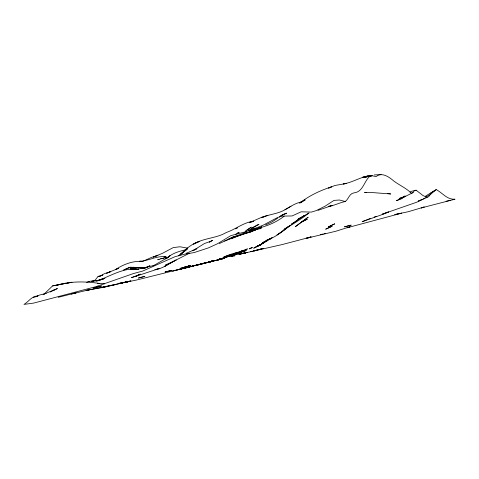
<?xml version="1.0" encoding="UTF-8"?>
<svg xmlns="http://www.w3.org/2000/svg" width="479" height="479" viewBox="0 0 479 479"><rect width="100%" height="100%" fill="white"/><g stroke="black" fill="none" stroke-linecap="round" stroke-linejoin="round"><path stroke-width="0.72" d="M246.733 249.02L247.487 248.858L245.458 250.385L229.345 256.463L228.112 256.469L224.088 258.109L224.184 256.918C231.171 253.403 238.883 252.571 245.99 249.385M394.636 214.58L408.258 211.724L424.19 207L421.179 207.964L455.05 199.198C447.129 199.881 442.452 192.815 436.177 189.588C433.752 192.007 430.579 193.696 428.693 196.641L416.652 202.246L382.158 214.233L388.517 211.928L383.93 213.951L362.244 221.687L366.207 220.071M400.204 198.917L396.48 200.665L401.145 198.941L405.521 196.061L399.193 198.48L403.947 197.138L413.006 192.6L414.383 190.702L416.101 190.187L422.891 195.462L427.064 197.51M244.703 250.733L245.032 251.026L240.626 252.391L236.363 254.6L231.77 255.247L229.345 256.463M106.769 273.162L110.751 271.629L104.338 273.725L99.866 276.221L102.835 275.102L98.069 276.413L95.267 280.011L91.944 281.478L93.327 281.203M223.334 257.552L222.885 258.037L223.346 257.654M43.631 294.561L52.564 285.909L64.03 283.718L52.564 285.909M178.547 255.828C184.918 250.092 191.241 243.703 199.755 241.314L193.528 244.17C203.569 237.883 216.089 238.548 226.262 232.507C235.704 229.279 243.53 222.418 253.648 221.16M287.155 227.256C281.137 232.537 274.491 237.686 266.797 240.189L271.342 238.135M179.29 255.63L187.684 248.619L180.349 254.475L186.133 249.793M403.749 196.863L404.803 195.977M328.211 206.401C334.156 205.736 339.449 202.671 345.299 201.515C348.664 199.072 349.365 193.235 354.226 192.815C363.304 191.869 364.148 180.511 370.345 175.841L372.153 175.739L376.039 176.589C381.919 171.859 388.924 176.871 393.624 180.87C399.378 185.283 406.138 188.019 411.311 193.187L413.006 192.6M299.692 218.113L295.507 221.597L291.106 224.417L304.231 215.676L298.154 219.148L308.698 213.137M289.43 225.902L281.43 232.189L277.012 234.92L284.544 229.854L290.34 225.232M309.087 212.957C301.201 219.095 292.633 224.417 283.999 229.417L288.172 226.657M269.857 239.135L272.156 237.434M265.061 241.799L263.905 242.631L265.689 241.332M284.137 216.221C274.862 223.424 263.282 227.663 251.78 229.423L258.51 228.645L261.726 226.944M266.372 240.697L264.588 241.967L265.635 241.224M265.743 241.159L265.324 241.458L266.486 240.656M300.022 202.862C309.374 195.582 320.271 190.486 331.498 186.84L328.57 188.133L334.851 185.493L346.359 183.487L343.227 183.942C353.292 182.487 361.789 175.763 372.153 175.739L365.585 177.158L370.345 175.841M168.68 263.701C164.71 266.821 159.974 269.024 154.921 269.545L159.776 268.623M263.175 243.182L264.33 242.362L260.396 244.925L259.187 245.517L260.827 244.673L255.924 246.805L259.708 245.158L256.84 246.523M270.599 238.62L271.018 238.326L267.533 240.727L262.564 242.566L267.007 240.602M260.534 244.535L253.666 248.188L255.229 247.529M302.159 221.615L295.262 226.753L308.183 217.179L301.111 222.34L307.267 219.202L302.686 221.25M246.96 230.106L251.319 227.142L245.356 231.076M263.594 242.889L266.773 240.787M261.881 243.913L264.642 242.105M300.04 202.88L302.273 201.396L299.758 203.006M261.72 243.817L262.779 243.11M425.735 196.007L436.177 189.588M430.208 193.504L434.591 190.624M265.18 241.703L266.785 240.721L262.63 243.434L264.228 242.41L263.055 243.164M277.778 218.149L271.797 222.022L265.594 224.956M410.048 192.175L411.305 191.361L416.101 190.187M279.347 217.029L283.742 214.209L280.472 215.891M266.36 240.997L266.785 240.721M264.486 242.027L263.097 242.913M270.168 238.883L268.964 239.488L270.054 238.907M260.444 244.661L258.061 245.984M260.977 244.32L262.151 243.589M153.076 265.911L168.452 257.085L165.65 258.899L169.985 255.81L167.231 257.822C172.26 253.379 178.853 251.301 185.289 249.888M259.39 227.687L252.661 231.261L246.182 233.057L252.661 231.261L238.506 235.74L224.549 241.027M209.736 241.967L212.478 240.32L209.305 242.224M248.451 230.477L253.882 227.202M301.992 201.833L305.159 199.929L299.614 202.749M169.165 263.636L164.357 266.558L176.164 259.995L169.997 263.097L171.68 262.432L165.369 264.941M260.205 244.709L256.756 246.727M265.306 216.4L261.486 217.765C268.982 214.167 277.658 214.071 284.945 209.772C290.436 206.677 295.561 202.827 301.968 201.94L299.591 202.839M251.206 228.483L257.271 224.938L258.971 224.394L252.87 227.753M284.945 209.772L291.01 206.233M425.586 197.198L430.04 194.606M86.639 282.347C92.178 279.868 99.039 281.436 104.578 278.329L101.572 279.293L104.973 278.365M423.466 198.833L424.741 198.108M235.345 234.482L239.171 232.315L237.512 233.045M189.732 253.086L169.997 263.097M232.129 256.229L231.722 256.451M36.236 296.633L38.015 295.956C31.662 295.932 28.788 301.71 23.95 304.416L33.781 303.063L95.842 286.682L133.306 273.593L142.844 271.018L174.937 256.714L184.493 254.223L194.24 252.547L208.359 247.912L217.508 243.739L230.788 235.65L245.11 231.884L259.127 226.824L263.737 224.891L277.227 217.676L281.927 216.095L292.052 215.963L301.201 211.802L311.428 212.083L316.158 210.64L325.223 206.12L333.995 200.396L339.419 200.006L345.299 201.515M140.305 274.066L136.198 276.138L131.486 277.646L139.15 274.724M256.217 247.038L255.014 247.673L255.78 247.278M143.215 261.193L151.52 257.391L157.956 255.385L153.28 257.061L162.525 253.283L173.153 247.631L179.864 246.769L187.816 248.158M228.399 239.165L234.626 236.327L219.31 243.595M50.169 292.016L57.408 288.538L43.164 294.453M139.287 274.605L136.198 276.138L158.016 268.953M246.865 231.531L242.314 233.716L232.968 237.075M256.93 228.8L253.828 230.291L248.936 231.07L255.594 229.986L253.828 230.291L258.51 228.645L256.726 228.872L261.756 226.789M235.626 228.842L237.578 227.914M146.059 267.617L149.969 265.779L144.305 268.102M401.45 198.33L402.689 197.749M420.55 200.066L418.221 201.144L422.831 199.192M251.583 230.992L230.92 238.752L234.842 236.985M35.703 296.794L39.625 295.022L46.158 293.423M235.5 236.692L237.464 235.812M52.822 290.579L54.486 289.849M186.121 253.355L196.971 248.619L192.941 250.709L204.485 243.494L210.868 241.284M106.733 273.168L118.696 268.276L115.744 269.467C123.732 264.157 133.21 260.63 142.868 261.42L139.587 261.253C148.712 261.013 156.855 255.355 166.195 256.858L164.046 256.983M256.69 228.944L259.223 227.98M366.866 219.795L370.189 218.538M224.088 258.109L246.601 249.727M330.702 205.976L317.93 210.371M222.184 258.588L223.328 258.301M222.621 258.48L222.028 258.618M374.189 217.065L376.189 216.34M363.765 177.386L369.315 175.589M363.555 177.374L367.579 176.003L362.381 177.326L366.393 176.751M168.333 257.307L165.489 257.552L157.693 259.732L159.034 259.546M253.774 221.25L249.284 222.711L263.061 216.682L267.851 215.496M306.315 238.44L311.039 236.985L281.975 244.607L244.464 253.116L245.284 252.918M259.828 249.427L263.27 248.403L253.421 250.948L257.834 249.882M223.98 258.397L216.67 260.229L220.987 259.241L219.238 259.642M257.379 250.014L263.731 248.302L262.001 248.763M224.328 258.271L221.795 259.019L223.879 258.444M238.811 254.63L240.53 254.127M220.621 259.271L221.891 258.911L220.16 259.402M234.86 255.654L234.051 255.894M308.057 237.692L310.943 236.961M221.861 258.66L219.047 259.217L224.729 257.81M208.084 262.252L209.353 261.905L197.869 264.833M181.601 268.012L188.283 266.21M201.216 263.899L206.305 262.534L198.665 264.546M219.508 259.307L218.238 259.654L219.047 259.432M240.075 254.253L247.134 252.361L245.392 252.792M208.539 262.127L210.275 261.666L206.449 262.648M192.612 266.138L190.876 266.558L214.586 260.768M225.082 256.678L224.753 256.708M188.72 267.031L183.888 268.06L190.468 266.671L172.614 271.06L196.731 265.156M204.575 263.007L205.036 262.881M235.003 255.684L231.183 256.69M184.631 267.156L187.008 266.54L185.271 266.989M187.576 266.384L190.594 265.635L188.037 266.264M206.94 262.761L203.934 263.552M186.361 266.701L189.199 265.959L184.81 267.108M198.791 264.594L201.342 263.929M71.275 294.088L76.053 292.855L58.216 297.303M209 262.001L209.814 261.785M186.654 266.629L188.852 266.067M210.407 261.851L208.676 262.3L213.772 260.983M131.162 269.432L133.21 268.905L138.665 269.485M238.165 252.529L239.35 252.307L233.273 253.786L238.53 252.409M179.853 268.384L186.547 266.659M197.055 265.043L199.605 264.384M215.975 260.426L216.783 260.217L215.861 260.444M213.424 261.079L219.801 259.462L217.137 260.121M202.617 263.606L203.892 263.276M216.322 260.331L215.047 260.654L216.783 260.217M241.859 250.978L245.847 250.11L245.44 250.068M244.308 250.948L244.727 250.99L240.069 252.026L240.464 251.984M240.087 252.11L245.398 250.757L239.482 252.409M239.728 252.385L243.883 251.116M229.267 255.331L233.884 254.127M234.728 253.882L239.386 252.846L238.973 252.804M229.16 255.433L240.135 252.673L234.135 254.092M224.729 256.624L229.405 255.493M229.429 255.57L223.825 257.019L230.183 255.403L229.022 255.535M232.788 254.804L237.021 253.732M234.357 254.535L236.135 254.104M209.131 262.175L210.874 261.732M217.25 260.103L218.526 259.78M200.761 264.031L197.39 264.869M218.693 259.516L221.25 258.876L220.089 259.163M246.212 252.595L246.673 252.481L244.931 252.9M93.363 288.023L101.62 285.951L95.099 287.586M86.136 290.298L103.195 287.43L126.809 281.862L120.217 283.221L124.378 282.418M197.743 264.785L194.719 265.522M243.542 253.343L244.003 253.229M119.624 283.299L118.433 283.448L129.174 281.424L125.073 282.287L126.809 281.862M219.969 259.193L220.783 258.965M198.204 264.677L193.504 265.821L194.258 265.635M195.648 265.3L196.929 264.989L196.462 265.097M125.073 282.287L130.881 280.88L127.492 281.694M210.173 261.845L211.922 261.426L211.455 261.54M254.714 250.697L256.463 250.283L253.894 250.87L255.181 250.595M243.182 253.313L245.745 252.714L244.464 253.008M115.9 284.562L101.368 287.49L108.02 286.388M242.368 253.505L239.686 254.104L243.763 253.205L239.41 254.026M219.514 259.115L220.795 258.828L219.975 259.013M240.584 252.205L244.29 251.236L243.961 251.307M320.433 234.602L323.187 233.992M54.349 285.67L59.168 284.604M133.665 268.3L130.013 269.084L134.767 267.749L136.587 267.665L135.126 267.983M95.77 280.898L99.907 280.005L96.501 281.119L104.578 278.329L98.201 280.55C111.362 275.491 124.253 267.366 138.994 269.018M240.506 253.918L238.746 254.271M244.23 253.104L244.697 253.002L242.943 253.379L243.763 253.205M308.165 237.668L309.542 237.368M73.006 293.645L90.878 289.346L87.843 290.172L136.521 280.023L193.33 265.857L182.134 268.426M324.193 233.74L325.57 233.447M308.027 237.919L335.917 231.225L350.071 226.747L347.077 227.782L401.683 213.155L396.834 214.101M220.16 259.025L220.627 258.923M222.891 258.528L224.651 258.157M145.424 267.755L141.036 268.665L154.717 265.24M222.07 258.696L223.358 258.426M446.111 201.234L450.26 200.384M57.42 284.987C71.149 281.101 85.513 281.365 99.518 283.442L97.638 283.281L104.691 283.831M239.213 254.175L240.973 253.816M222.184 258.69L223.477 258.432M147.622 267.3L137.892 269.072M94.71 280.928L96.788 280.514L91.477 281.436M123.313 282.61L128.156 281.646L121.552 282.951M232.165 256.259L231.668 256.379L232.261 256.259M160.687 258.708L164.01 258.133M165.237 257.918L166.662 257.666M328.289 206.383L332.468 205.671M306.147 238.039L307.476 237.818M307.973 237.644L309.224 237.446M367.728 176.559L369.07 176.362L365.866 176.541L370.89 176.314M255.84 229.273L261.199 228.543L256.211 228.938M143.185 268.24L141.85 268.42L143.67 268.36M239.009 252.882L239.386 252.846M229.249 255.247L229.663 255.289L229.267 255.331M224.699 256.72L225.136 256.666M239.476 252.259L240.021 252.205M118.193 283.436L119.546 283.293M98.069 276.413L99.267 276.287M33.249 297.255L35.045 297.088M374.237 174.937L381.068 174.584M366.357 192.336L364.543 192.426L369.602 192.36L390.75 193.983L387.355 193.336M88.25 281.413L89.519 281.58M246.326 249.924L240.494 251.409L246.326 249.924M334.665 223.879L328.474 226.86L334.665 223.879M251.265 247.859L249.248 248.888L252.415 247.541L251.265 247.859M332.013 226.292L325.78 229.142L332.013 226.292M128.336 267.947L123.744 269.964L130.013 267.282L135.114 267.372L130.013 267.282L128.336 267.947M285.047 213.808L282.119 215.083L286.735 213.167L285.047 213.808M260.708 244.655L259.474 245.146L260.708 244.655M237.446 253.798L232.644 254.93L238.141 253.601L237.446 253.798M140.137 277.586L138.407 278.042L144.915 276.359L140.137 277.586M166.776 271.533L165.045 271.982L171.578 270.372L166.776 271.533M351.083 225.148L344.569 226.801L351.083 225.148M187.433 267.522L180.876 269.006L187.433 267.522M252.14 251.23L250.385 251.625L252.14 251.23M202.192 263.977L197.414 264.989L202.258 264.001M70.233 282.568L65.401 283.58L71.994 282.245L70.233 282.568M133.21 268.905L131.438 269.192L138.425 269.455L133.21 268.905M213.149 260.81L211.329 260.917L213.149 260.81M234.237 253.499L233.854 253.541L234.237 253.499M145.406 267.923L133.258 267.306L145.406 267.923"/></g></svg>
